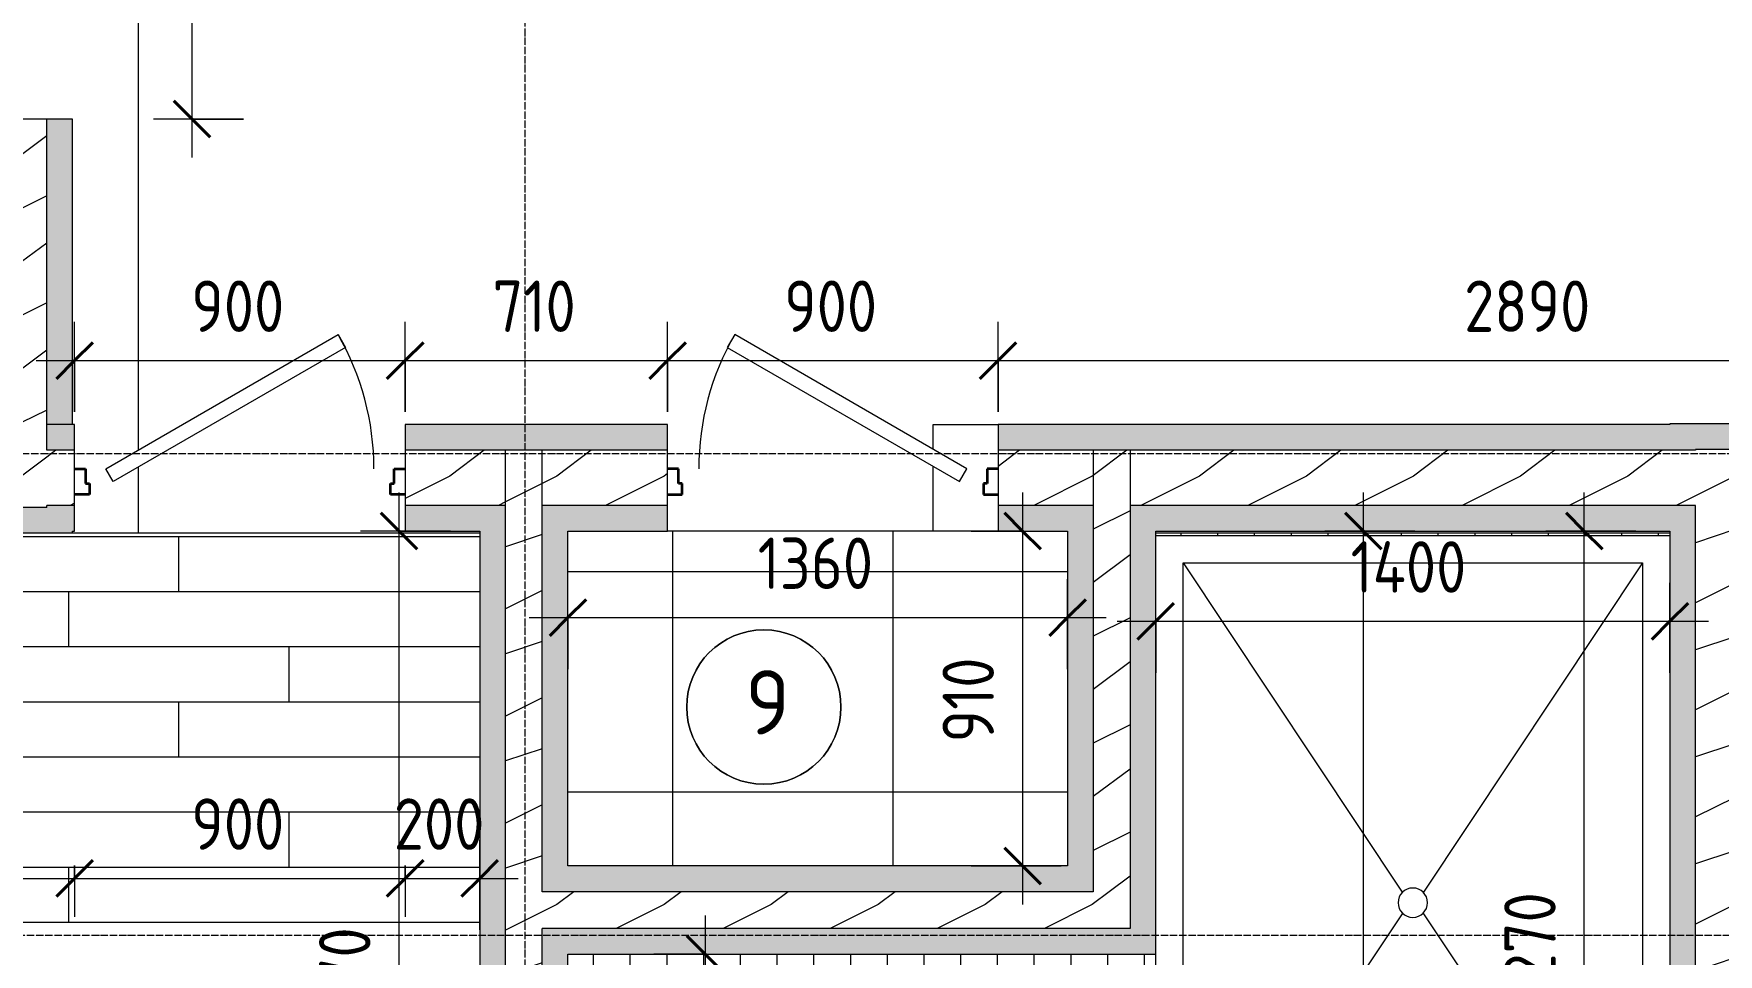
# Model space of a CAD drawing. Header units: millimetres. Extents: x -7275 to 18646, y -1042 to 16393.
# Drawn here: x 8780 to 13367, y 7941 to 10447 of the extents above; entities that cross this region are included whole.
import ezdxf

# ---------------------------------------------------------------- set-up
doc = ezdxf.new("R2010")
doc.units = ezdxf.units.MM
doc.linetypes.add('ADSK_Линия сетки', pattern=[25, 20, -2.5, 0, -2.5])
for name, color, linetype, lineweight in [('A-ANNO-DIMS', 211, 'Continuous', 9), ('A-ANNO-DIMS-70', 211, 'Continuous', 9), ('A-AREA-IDEN', 2, 'Continuous', 20), ('A-DETL-GENF', 92, 'Continuous', 20), ('A-DOOR', 31, 'Continuous', 9), ('A-DOOR-FRAM', 31, 'Continuous', 35), ('A-FLOR', 192, 'Continuous', 20), ('A-FLOR-PATT', 8, 'Continuous', 20), ('A-WALL', 113, 'Continuous', 20), ('A-WALL-PATT', 111, 'Continuous', 20), ('P-SANR-FIXT', 6, 'Continuous', 20), ('S-GRID', 1, 'Continuous', 9)]:
    doc.layers.add(name, color=color, linetype=linetype, lineweight=lineweight)
doc.styles.add('GOST Common_6', font='GOST_Common.ttf', dxfattribs={"width": 0.9, "height": 140})
doc.styles.add('GOST Common_7', font='GOST_Common.ttf', dxfattribs={"height": 175})
doc.dimstyles.new('BKN_Основной_2_0', dxfattribs={"dimscale": 304.8, "dimtxt": 140.800099, "dimasz": 0.324738, "dimexe": 0.344488, "dimexo": 0.688976, "dimgap": 0.114829, "dimtad": 1, "dimdec": 0, "dimrnd": 10, "dimdsep": 46, "dimtxsty": 'GOST Common_6', "dimblk1": 'OBLIQUE', "dimblk2": 'OBLIQUE', "dimsah": 1, "dimcen": 0.09, "dimdle": 0.344488, "dimazin": 0, "dimtfac": 1, "dimtdec": 4, "dimtix": 1, "dimtmove": 0, "dimatfit": 3, "dimfxl": 1, "dimtvp": 1, "dimtolj": 1, "dimtzin": 0, "dimlwd": 20, "dimlwe": 20, "dimarcsym": 2})
pattern_1 = [(216.87, (116.62, 291.55), (874.64896, 583.10156), [145.775, -1311.975]), (206.565, (291.55, 204.09), (-291.55, -291.5495), [325.963, -325.963]), (198.435, (291.55, 58.31), (-583.0994, -291.5502), [184.393, -737.57])]

# ---------------------------------------------------------------- blocks, each defined once
blk = doc.blocks.new('_Dr__BKN_Дверь_1ст_new - Д-2-1543234-План этажа')
at = {"layer": 'A-DETL-GENF'}
for p, q in [((-267.2, 390), (-287.2, 355.4)), ((365, 25), (-267.2, 390)), ((-287.2, 355.4), (345, -9.6)), ((345, -9.6), (365, 25))]:
    blk.add_line(p, q, dxfattribs=at)
blk.add_arc((365, 25), 730, 150, 180, dxfattribs=at)
at = {"layer": 'A-DOOR-FRAM'}
for p, q in [((-420, 25), (-450, 25)), ((-420, -15), (-420, 25)), ((420, 25), (420, -15)), ((450, 25), (420, 25)), ((-450, -45), (-410, -45)), ((-410, -15), (-420, -15)), ((-410, -45), (-410, -15)), ((420, -15), (410, -15)), ((410, -15), (410, -45)), ((410, -45), (450, -45))]:
    blk.add_line(p, q, dxfattribs=at)
blk = doc.blocks.new('_Dr__BKN_Дверь_1ст_new - Д-1-1543235-План этажа')
at = {"layer": 'A-DETL-GENF'}
for p, q in [((-287.2, -355.4), (345, 9.6)), ((345, 9.6), (365, -25)), ((365, -25), (-267.2, -390)), ((-267.2, -390), (-287.2, -355.4))]:
    blk.add_line(p, q, dxfattribs=at)
blk.add_arc((365, -25), 730, 180, 210, dxfattribs=at)
at = {"layer": 'A-DOOR-FRAM'}
for p, q in [((-450, 45), (-410, 45)), ((-420, 15), (-420, -25)), ((-410, 15), (-420, 15)), ((-410, 45), (-410, 15)), ((410, 45), (450, 45)), ((410, 15), (410, 45)), ((420, 15), (410, 15)), ((420, -25), (420, 15)), ((-420, -25), (-450, -25)), ((450, -25), (420, -25))]:
    blk.add_line(p, q, dxfattribs=at)
blk = doc.blocks.new('Душевая кабинка-2D - Душевая кабинка-2D-357555-План этажа')
at = {"layer": 'P-SANR-FIXT'}
for p, q in [((0, 2000), (1400, 2000)), ((75, 1925), (671.1, 1028.9)), ((75, 75), (75, 1925)), ((75, 1925), (1325, 1925)), ((1325, 1925), (728.9, 1028.9)), ((1325, 1925), (1325, 75)), ((672.4, 972.4), (75, 75)), ((727.6, 972.4), (1325, 75)), ((0, 0), (0, 860)), ((1325, 75), (75, 75)), ((1400, 0), (0, 0))]:
    blk.add_line(p, q, dxfattribs=at)
for start, end in [(360, 180), (180, 360)]:
    blk.add_arc((700, 1000), 40, start, end, dxfattribs=at)
blk = doc.blocks.new('DIMBLOCK25-План этажа')
at = {"layer": 'A-ANNO-DIMS-70', "lineweight": 20}
for p, q in [((10608.2, 8046.1), (10608.2, 5543.6)), ((10468.1, 7941.1), (10713.2, 7941.1)), ((10608.2, 7941.1), (10468.1, 7941.1)), ((10468.1, 5648.6), (10713.2, 5648.6)), ((10608.2, 5648.6), (10468.1, 5648.6))]:
    blk.add_line(p, q, dxfattribs=at)
at = {"layer": 'A-ANNO-DIMS-70', "lineweight": 40}
for p, q in [((10608.2, 7941.1), (10558.7, 7990.6)), ((10608.2, 7941.1), (10657.6, 7891.6)), ((10608.2, 5648.6), (10558.7, 5698.1)), ((10608.2, 5648.6), (10657.6, 5599.1))]:
    blk.add_line(p, q, dxfattribs=at)
at = {"layer": 'A-ANNO-DIMS-70', "color": 0, "lineweight": 20, "insert": (10390.2, 6618.2), "char_height": 140, "width": 423.832, "attachment_point": 1, "rotation": 90, "line_spacing_factor": 1.022761, "style": 'GOST Common_6'}
blk.add_mtext('2290', dxfattribs=at)
blk = doc.blocks.new('_Oblique')
at = {"color": 0, "linetype": 'ByBlock', "lineweight": -2}
blk.add_line((-0.5, -0.5), (0.5, 0.5), dxfattribs=at)
blk = doc.blocks.new('DIMBLOCK26-План этажа')
at = {"layer": 'A-ANNO-DIMS-70', "lineweight": 20}
for p, q in [((11472.6, 9197.8), (11472.6, 8076.1)), ((11332.5, 9092.8), (11577.6, 9092.8)), ((11472.6, 9092.8), (11332.5, 9092.8)), ((11332.5, 8181.1), (11577.6, 8181.1)), ((11472.6, 8181.1), (11332.5, 8181.1))]:
    blk.add_line(p, q, dxfattribs=at)
at = {"layer": 'A-ANNO-DIMS-70', "lineweight": 40}
for p, q in [((11472.6, 9092.8), (11423.1, 9142.3)), ((11472.6, 9092.8), (11522, 9043.3)), ((11472.6, 8181.1), (11423.1, 8230.6)), ((11472.6, 8181.1), (11522, 8131.6))]:
    blk.add_line(p, q, dxfattribs=at)
at = {"layer": 'A-ANNO-DIMS-70', "color": 0, "lineweight": 20, "insert": (11254.6, 8517.6), "char_height": 140, "width": 286.373, "attachment_point": 1, "rotation": 90, "line_spacing_factor": 1.022761, "style": 'GOST Common_6'}
blk.add_mtext('910', dxfattribs=at)
blk = doc.blocks.new('DIMBLOCK39-План этажа')
at = {"layer": 'A-ANNO-DIMS-70', "lineweight": 20}
for p, q in [((8268.4, 8864.7), (8268.4, 8042.2)), ((8268.4, 8147.2), (8268.4, 8864.7)), ((8891.4, 8182.8), (8891.4, 8042.2)), ((8891.4, 8147.2), (8891.4, 8182.8)), ((8268.4, 8147.2), (8891.4, 8147.2))]:
    blk.add_line(p, q, dxfattribs=at)
at = {"layer": 'A-ANNO-DIMS-70', "lineweight": 40}
for p, q in [((8268.4, 8147.2), (8317.9, 8196.7)), ((8891.4, 8147.2), (8940.9, 8196.7)), ((8268.4, 8147.2), (8218.9, 8097.7)), ((8891.4, 8147.2), (8841.9, 8097.7))]:
    blk.add_line(p, q, dxfattribs=at)
at = {"layer": 'A-ANNO-DIMS-70', "color": 0, "lineweight": 20, "insert": (8447.4, 8365.2), "char_height": 140, "width": 317.874, "attachment_point": 1, "line_spacing_factor": 1.022761, "style": 'GOST Common_6'}
blk.add_mtext('620', dxfattribs=at)
blk = doc.blocks.new('DIMBLOCK40-План этажа')
at = {"layer": 'A-ANNO-DIMS-70', "lineweight": 40}
for p, q in [((8891.4, 8147.2), (8940.9, 8196.7)), ((9791.4, 8147.2), (9840.9, 8196.7)), ((8891.4, 8147.2), (8841.9, 8097.7)), ((9791.4, 8147.2), (9741.9, 8097.7))]:
    blk.add_line(p, q, dxfattribs=at)
at = {"layer": 'A-ANNO-DIMS-70', "lineweight": 20}
for p, q in [((8891.4, 8182.8), (8891.4, 8042.2)), ((8891.4, 8147.2), (8891.4, 8182.8)), ((9791.4, 8182.8), (9791.4, 8042.2)), ((9791.4, 8147.2), (9791.4, 8182.8)), ((8891.4, 8147.2), (9791.4, 8147.2))]:
    blk.add_line(p, q, dxfattribs=at)
at = {"layer": 'A-ANNO-DIMS-70', "color": 0, "lineweight": 20, "insert": (9208.9, 8365.2), "char_height": 140, "width": 317.874, "attachment_point": 1, "line_spacing_factor": 1.022761, "style": 'GOST Common_6'}
blk.add_mtext('900', dxfattribs=at)
blk = doc.blocks.new('DIMBLOCK41-План этажа')
at = {"layer": 'A-ANNO-DIMS-70', "lineweight": 20}
for p, q in [((9994.4, 8007.2), (9994.4, 8252.2)), ((9791.4, 8182.8), (9791.4, 8042.2)), ((9791.4, 8147.2), (9791.4, 8182.8)), ((9791.4, 8147.2), (10099.4, 8147.2)), ((9994.4, 8147.2), (9994.4, 8007.2))]:
    blk.add_line(p, q, dxfattribs=at)
at = {"layer": 'A-ANNO-DIMS-70', "lineweight": 40}
for p, q in [((9791.4, 8147.2), (9840.9, 8196.7)), ((9994.4, 8147.2), (10043.9, 8196.7)), ((9791.4, 8147.2), (9741.9, 8097.7)), ((9994.4, 8147.2), (9944.9, 8097.7))]:
    blk.add_line(p, q, dxfattribs=at)
at = {"layer": 'A-ANNO-DIMS-70', "color": 0, "lineweight": 20, "insert": (9760.4, 8365.2), "char_height": 140, "width": 317.874, "attachment_point": 1, "line_spacing_factor": 1.022761, "style": 'GOST Common_6'}
blk.add_mtext('200', dxfattribs=at)
blk = doc.blocks.new('DIMBLOCK42-План этажа')
at = {"layer": 'A-ANNO-DIMS-70', "lineweight": 20}
for p, q in [((10234.4, 8717.2), (10234.4, 8962.2)), ((11595.1, 8717.2), (11595.1, 8962.2)), ((10129.4, 8857.2), (11700.1, 8857.2)), ((10234.4, 8857.2), (10234.4, 8717.2)), ((11595.1, 8857.2), (11595.1, 8717.2))]:
    blk.add_line(p, q, dxfattribs=at)
at = {"layer": 'A-ANNO-DIMS-70', "lineweight": 40}
for p, q in [((10234.4, 8857.2), (10283.9, 8906.7)), ((11595.1, 8857.2), (11644.6, 8906.7)), ((10234.4, 8857.2), (10184.9, 8807.7)), ((11595.1, 8857.2), (11545.6, 8807.7))]:
    blk.add_line(p, q, dxfattribs=at)
at = {"layer": 'A-ANNO-DIMS-70', "color": 0, "lineweight": 20, "insert": (10751.3, 9075.2), "char_height": 140, "width": 392.331, "attachment_point": 1, "line_spacing_factor": 1.022761, "style": 'GOST Common_6'}
blk.add_mtext('1360', dxfattribs=at)
blk = doc.blocks.new('DIMBLOCK43-План этажа')
at = {"layer": 'A-ANNO-DIMS-70', "lineweight": 20}
for p, q in [((12400.4, 5543.6), (12400.4, 9197.8)), ((12540.4, 9092.8), (12295.4, 9092.8)), ((12400.4, 9092.8), (12540.4, 9092.8)), ((12540.4, 5648.6), (12295.4, 5648.6)), ((12400.4, 5648.6), (12540.4, 5648.6))]:
    blk.add_line(p, q, dxfattribs=at)
at = {"layer": 'A-ANNO-DIMS-70', "lineweight": 40}
for p, q in [((12400.4, 9092.8), (12350.9, 9142.3)), ((12400.4, 9092.8), (12449.8, 9043.3)), ((12400.4, 5648.6), (12350.9, 5698.1)), ((12400.4, 5648.6), (12449.8, 5599.1))]:
    blk.add_line(p, q, dxfattribs=at)
at = {"layer": 'A-ANNO-DIMS-70', "color": 0, "lineweight": 20, "insert": (12182.4, 7182.2), "char_height": 140, "width": 452.469, "attachment_point": 1, "rotation": 90, "line_spacing_factor": 1.022761, "style": 'GOST Common_6'}
blk.add_mtext('3440', dxfattribs=at)
blk = doc.blocks.new('DIMBLOCK53-План этажа')
at = {"layer": 'A-ANNO-DIMS-70', "lineweight": 20}
for p, q in [((11835.1, 8707.2), (11835.1, 8952.2)), ((13235.1, 8707.2), (13235.1, 8952.2)), ((11730.1, 8847.2), (13340.1, 8847.2)), ((11835.1, 8847.2), (11835.1, 8707.2)), ((13235.1, 8847.2), (13235.1, 8707.2))]:
    blk.add_line(p, q, dxfattribs=at)
at = {"layer": 'A-ANNO-DIMS-70', "lineweight": 40}
for p, q in [((11835.1, 8847.2), (11884.6, 8896.7)), ((13235.1, 8847.2), (13284.6, 8896.7)), ((11835.1, 8847.2), (11785.6, 8797.7)), ((13235.1, 8847.2), (13185.6, 8797.7))]:
    blk.add_line(p, q, dxfattribs=at)
at = {"layer": 'A-ANNO-DIMS-70', "color": 0, "lineweight": 20, "insert": (12365.6, 9065.2), "char_height": 140, "width": 406.65, "attachment_point": 1, "line_spacing_factor": 1.022761, "style": 'GOST Common_6'}
blk.add_mtext('1400', dxfattribs=at)
blk = doc.blocks.new('DIMBLOCK54-План этажа')
at = {"layer": 'A-ANNO-DIMS-70', "lineweight": 40}
for p, q in [((9211.2, 11114.8), (9161.7, 11164.3)), ((9211.2, 11114.8), (9260.7, 11065.3)), ((9211.2, 10214.8), (9161.7, 10264.3)), ((9211.2, 10214.8), (9260.7, 10165.3))]:
    blk.add_line(p, q, dxfattribs=at)
at = {"layer": 'A-ANNO-DIMS-70', "lineweight": 20}
for p, q in [((9351.2, 11114.8), (9106.2, 11114.8)), ((9211.2, 10109.8), (9211.2, 11114.8)), ((9211.2, 11114.8), (9351.2, 11114.8)), ((9351.2, 10214.8), (9106.2, 10214.8)), ((9211.2, 10214.8), (9351.2, 10214.8))]:
    blk.add_line(p, q, dxfattribs=at)
at = {"layer": 'A-ANNO-DIMS-70', "color": 0, "lineweight": 20, "insert": (8993.2, 10532.3), "char_height": 140, "width": 317.874, "attachment_point": 1, "rotation": 90, "line_spacing_factor": 1.022761, "style": 'GOST Common_6'}
blk.add_mtext('900', dxfattribs=at)
blk = doc.blocks.new('DIMBLOCK62-План этажа')
at = {"layer": 'A-ANNO-DIMS-70', "lineweight": 20}
for p, q in [((9774.8, 6622.8), (9774.8, 9197.8)), ((9914.8, 9092.8), (9669.8, 9092.8)), ((9774.8, 9092.8), (9914.8, 9092.8)), ((9914.8, 6622.8), (9669.8, 6622.8)), ((9774.8, 6622.8), (9914.8, 6622.8))]:
    blk.add_line(p, q, dxfattribs=at)
at = {"layer": 'A-ANNO-DIMS-70', "lineweight": 40}
for p, q in [((9774.8, 9092.8), (9725.3, 9142.3)), ((9774.8, 9092.8), (9824.3, 9043.3)), ((9774.8, 6622.8), (9725.3, 6672.3)), ((9774.8, 6622.8), (9824.3, 6573.3))]:
    blk.add_line(p, q, dxfattribs=at)
at = {"layer": 'A-ANNO-DIMS-70', "color": 0, "lineweight": 20, "insert": (9556.8, 7675.2), "char_height": 140, "width": 438.151, "attachment_point": 1, "rotation": 90, "line_spacing_factor": 1.022761, "style": 'GOST Common_6'}
blk.add_mtext('2470', dxfattribs=at)
blk = doc.blocks.new('DIMBLOCK65-План этажа')
at = {"layer": 'A-ANNO-DIMS-70', "lineweight": 20}
for p, q in [((13002, 6818.6), (13002, 9197.8)), ((13142, 9092.8), (12897, 9092.8)), ((13002, 9092.8), (13142, 9092.8)), ((13025.1, 6818.6), (12897, 6818.6)), ((13002, 6818.6), (13025.1, 6818.6))]:
    blk.add_line(p, q, dxfattribs=at)
at = {"layer": 'A-ANNO-DIMS-70', "lineweight": 40}
for p, q in [((13002, 9092.8), (12952.5, 9142.3)), ((13002, 9092.8), (13051.5, 9043.3)), ((13002, 6818.6), (12952.5, 6868.1)), ((13002, 6818.6), (13051.5, 6769.1))]:
    blk.add_line(p, q, dxfattribs=at)
at = {"layer": 'A-ANNO-DIMS-70', "color": 0, "lineweight": 20, "insert": (12784.1, 7779.1), "char_height": 140, "width": 423.832, "attachment_point": 1, "rotation": 90, "line_spacing_factor": 1.022761, "style": 'GOST Common_6'}
blk.add_mtext('2270', dxfattribs=at)
blk = doc.blocks.new('DIMBLOCK82-План этажа')
at = {"layer": 'A-ANNO-DIMS-70', "lineweight": 20}
for p, q in [((8891.4, 9417.2), (8891.4, 9662.2)), ((9791.4, 9417.2), (9791.4, 9662.2)), ((8786.4, 9557.2), (9791.4, 9557.2)), ((8891.4, 9557.2), (8891.4, 9417.2)), ((9791.4, 9557.2), (9791.4, 9417.2))]:
    blk.add_line(p, q, dxfattribs=at)
at = {"layer": 'A-ANNO-DIMS-70', "lineweight": 40}
for p, q in [((8891.4, 9557.2), (8940.9, 9606.7)), ((9791.4, 9557.2), (9840.9, 9606.7)), ((8891.4, 9557.2), (8841.9, 9507.7)), ((9791.4, 9557.2), (9741.9, 9507.7))]:
    blk.add_line(p, q, dxfattribs=at)
at = {"layer": 'A-ANNO-DIMS-70', "color": 0, "lineweight": 20, "insert": (9208.9, 9775.2), "char_height": 140, "width": 317.874, "attachment_point": 1, "line_spacing_factor": 1.022761, "style": 'GOST Common_6'}
blk.add_mtext('900', dxfattribs=at)
blk = doc.blocks.new('DIMBLOCK83-План этажа')
at = {"layer": 'A-ANNO-DIMS-70', "lineweight": 20}
for p, q in [((9791.4, 9417.2), (9791.4, 9662.2)), ((10505.8, 9417.2), (10505.8, 9662.2)), ((9791.4, 9557.2), (10505.8, 9557.2)), ((9791.4, 9557.2), (9791.4, 9417.2)), ((10505.8, 9557.2), (10505.8, 9417.2))]:
    blk.add_line(p, q, dxfattribs=at)
at = {"layer": 'A-ANNO-DIMS-70', "lineweight": 40}
for p, q in [((9791.4, 9557.2), (9840.9, 9606.7)), ((10505.8, 9557.2), (10555.3, 9606.7)), ((9791.4, 9557.2), (9741.9, 9507.7)), ((10505.8, 9557.2), (10456.3, 9507.7))]:
    blk.add_line(p, q, dxfattribs=at)
at = {"layer": 'A-ANNO-DIMS-70', "color": 0, "lineweight": 20, "insert": (10029.2, 9775.2), "char_height": 140, "width": 286.373, "attachment_point": 1, "line_spacing_factor": 1.022761, "style": 'GOST Common_6'}
blk.add_mtext('710', dxfattribs=at)
blk = doc.blocks.new('DIMBLOCK84-План этажа')
at = {"layer": 'A-ANNO-DIMS-70', "lineweight": 20}
for p, q in [((10505.8, 9417.2), (10505.8, 9662.2)), ((11405.8, 9417.2), (11405.8, 9662.2)), ((10505.8, 9557.2), (11405.8, 9557.2)), ((10505.8, 9557.2), (10505.8, 9417.2)), ((11405.8, 9557.2), (11405.8, 9417.2))]:
    blk.add_line(p, q, dxfattribs=at)
at = {"layer": 'A-ANNO-DIMS-70', "lineweight": 40}
for p, q in [((10505.8, 9557.2), (10555.3, 9606.7)), ((11405.8, 9557.2), (11455.3, 9606.7)), ((10505.8, 9557.2), (10456.3, 9507.7)), ((11405.8, 9557.2), (11356.3, 9507.7))]:
    blk.add_line(p, q, dxfattribs=at)
at = {"layer": 'A-ANNO-DIMS-70', "color": 0, "lineweight": 20, "insert": (10823.3, 9775.2), "char_height": 140, "width": 317.874, "attachment_point": 1, "line_spacing_factor": 1.022761, "style": 'GOST Common_6'}
blk.add_mtext('900', dxfattribs=at)
blk = doc.blocks.new('DIMBLOCK85-План этажа')
at = {"layer": 'A-ANNO-DIMS-70', "lineweight": 20}
for p, q in [((11405.8, 9417.2), (11405.8, 9662.2)), ((14297.1, 9594.8), (14297.1, 9452.2)), ((14297.1, 9557.2), (14297.1, 9594.8)), ((11405.8, 9557.2), (14297.1, 9557.2)), ((11405.8, 9557.2), (11405.8, 9417.2))]:
    blk.add_line(p, q, dxfattribs=at)
at = {"layer": 'A-ANNO-DIMS-70', "lineweight": 40}
for p, q in [((11405.8, 9557.2), (11455.3, 9606.7)), ((14297.1, 9557.2), (14346.6, 9606.7)), ((11405.8, 9557.2), (11356.3, 9507.7)), ((14297.1, 9557.2), (14247.6, 9507.7))]:
    blk.add_line(p, q, dxfattribs=at)
at = {"layer": 'A-ANNO-DIMS-70', "color": 0, "lineweight": 20, "insert": (12674.8, 9775.2), "char_height": 140, "width": 423.832, "attachment_point": 1, "line_spacing_factor": 1.022761, "style": 'GOST Common_6'}
blk.add_mtext('2890', dxfattribs=at)
blk = doc.blocks.new('M_pomeschenia - Номер-1006289-План этажа')
at = {"layer": 'A-AREA-IDEN'}
blk.add_circle((0, 0), 3, dxfattribs=at)
for start, end in [(360, 180), (180, 360)]:
    blk.add_arc((0, 0), 3, start, end, dxfattribs=at)

msp = doc.modelspace()

# ---------------------------------------------------------------- hatches: boundary and pattern name
at = {"layer": 'A-FLOR-PATT', "lineweight": 9}
h = msp.add_hatch(dxfattribs=at)
h.set_pattern_fill('FP_14', color=256, style=0, pattern_type=2)
h.set_pattern_definition([(180, (11574.16, -18971.95), (-2e-14, -150), []), (270, (11574.16, -18971.95), (300, -300), [150, -1050]), (270, (10974.16, -19121.95), (300, -300), [150, -1050])])
h.paths.add_polyline_path([(8192.3, 4997.8), (8206.7, 4997.8), (8206.7, 5012.8), (8196.9, 5012.8), (8196.9, 5597.8), (8214.3, 5597.8), (8214.3, 5592.8), (8799.4, 5592.8), (8799.4, 5611.8), (8794.4, 5611.8), (8794.4, 5612.8), (8800.4, 5612.8), (8800.4, 5582.8), (8214.3, 5582.8), (8214.3, 5577.8), (9994.4, 5577.8), (9994.4, 5582.8), (9405.9, 5582.8), (9405.9, 5612.8), (9411.9, 5612.8), (9411.9, 5611.8), (9406.9, 5611.8), (9406.9, 5592.8), (9994.4, 5592.8), (9994.4, 6015.6), (9749.4, 6440), (9784.1, 6460), (9994.4, 6095.6), (9994.4, 9086.8), (5968.4, 9086.8), (5968.4, 8982.8), (6730.4, 8982.8), (6730.4, 8536.7), (6847.8, 8536.7), (6881, 8528.1), (6888, 8519.6), (6890.4, 8499.7), (6898.6, 8499.7), (6898.6, 8452.3), (6916.5, 8448.9), (6953.3, 8436.2), (6961.3, 8412.3), (6977.6, 8445.5), (7025.8, 8447.1), (7025.8, 8258.4), (7044, 8258.4), (7044, 8182.2), (7025.8, 8182.2), (7025.8, 7993.5), (6977.6, 7995.1), (6961.3, 8028.3), (6952.8, 8004.2), (6916.5, 7991.7), (6898.6, 7988.3), (6898.6, 7940.9), (6890.4, 7940.9), (6888, 7921), (6881, 7912.5), (6870.9, 7909.4), (6847.8, 7903.8), (6730.4, 7903.8), (6730.4, 7457.8), (5968.4, 7457.8), (5968.4, 6382.6), (6178.8, 6747), (6213.4, 6727), (5968.4, 6302.6), (5968.4, 5938.9), (7854.9, 5938.9), (7854.9, 5603.9), (8170.9, 5603.9), (8170.9, 5622.4), (8191.1, 5622.4), (8191.1, 5621.4), (8186.1, 5621.4), (8186.1, 5607.4), (8192.3, 5607.4), (8192.3, 5002.4), (7854.9, 5002.4), (7854.9, 4997.8), (8174.9, 4997.8)])
h.paths.add_polyline_path([(9402.9, 5582.8), (8804.4, 5582.8), (8804.4, 5592.8), (9401.9, 5592.8), (9401.9, 5611.8), (9396.9, 5611.8), (9396.9, 5612.8), (9402.9, 5612.8), (9402.9, 5592.8)])
h.paths.add_polyline_path([(6847.8, 7977.9), (6847.8, 7978.7), (6841.6, 7977.9)])
h.paths.add_polyline_path([(6847.8, 8461.9), (6847.8, 8462.6), (6841.6, 8462.6)])
h = msp.add_hatch(dxfattribs=at)
h.set_pattern_fill('FP_13', color=256, style=0, pattern_type=2)
h.set_pattern_definition([(180, (-14395.59, -27250.43), (-1e-14, -100), []), (270, (-14395.59, -27250.43), (100, 6e-15), [])])
h.paths.add_polyline_path([(13195.1, 5648.6), (13235.1, 5648.6), (13235.1, 7081.1), (11835.1, 7081.1), (11835.1, 7941.1), (10234.4, 7941.1), (10234.4, 6622.8), (10198.4, 6622.8), (10198.4, 5722.8), (10234.4, 5722.8), (10234.4, 5648.6), (13038.4, 5648.6)])
h.paths.add_polyline_path([(12635.2, 5779.9), (12620.5, 5779.9), (12613.9, 5780.8), (12607.8, 5783.3), (12602.5, 5787.3), (12598.5, 5792.6), (12595.9, 5798.7), (12595.1, 5805.3), (12595.1, 6754.5), (12595.9, 6761.1), (12598.5, 6767.2), (12602.5, 6772.5), (12607.8, 6776.5), (12613.9, 6779), (12620.5, 6779.9), (13169.7, 6779.9), (13176.3, 6779), (13182.4, 6776.5), (13187.6, 6772.5), (13191.7, 6767.2), (13194.2, 6761.1), (13195.1, 6754.5), (13195.1, 5805.3), (13194.2, 5798.7), (13191.7, 5792.6), (13187.6, 5787.3), (13182.4, 5783.3), (13176.3, 5780.8), (13169.7, 5779.9), (13154.9, 5779.9)])
h.paths.add_polyline_path([(12635.2, 9081.1), (13235.1, 9081.1), (13235.1, 9086.8), (11835.1, 9086.8), (11835.1, 9081.1), (11842.1, 9081.1)])
h = msp.add_hatch(dxfattribs=at)
h.set_pattern_fill('FP_16', color=256, style=0, pattern_type=2)
h.set_pattern_definition([(270, (11719.75, 8382.8), (600, 4e-14), []), (0, (11719.75, 8382.8), (0, 600), [])])
h.paths.add_polyline_path([(11595.1, 8181.1), (11595.1, 9092.8), (10234.4, 9092.8), (10234.4, 8181.1), (10927.8, 8181.1)])
at = {"layer": 'A-WALL-PATT', "lineweight": 9}
h = msp.add_hatch(dxfattribs=at)
h.set_pattern_fill('FP_2', color=256, style=0, pattern_type=2)
h.set_pattern_definition(pattern_1)
h.paths.add_polyline_path([(8665.4, 9156.8), (8815.4, 9156.8), (8815.4, 10214.8), (8665.4, 10214.8), (8665.4, 9306.8)])
h.paths.add_polyline_path([(8665.4, 11114.8), (8815.4, 11114.8), (8815.4, 11544.8), (8665.4, 11544.8)])
h.paths.add_polyline_path([(8665.4, 14044.8), (8815.4, 14044.8), (8815.4, 15014.8), (8665.4, 15014.8), (8665.4, 14944.8)])
at = {"layer": 'A-WALL-PATT'}
h = msp.add_hatch(color=256, dxfattribs=at)
h.paths.add_polyline_path([(8815.4, 9086.8), (8885.4, 9086.8), (8885.4, 9162.8), (8815.4, 9162.8), (8815.4, 9156.8)])
h.paths.add_polyline_path([(8885.4, 9382.8), (8885.4, 10214.8), (8815.4, 10214.8), (8815.4, 9382.8)])
h.paths.add_polyline_path([(8885.4, 11114.8), (8885.4, 11544.8), (8815.4, 11544.8), (8815.4, 11114.8)])
h.paths.add_polyline_path([(8815.4, 14044.8), (8885.4, 14044.8), (8885.4, 14944.8), (8815.4, 14944.8)])
h = msp.add_hatch(color=256, dxfattribs=at)
h.paths.add_polyline_path([(13235.1, 9312.8), (13305.1, 9312.8), (13305.1, 9384.8), (13235.1, 9384.8), (13235.1, 9382.8), (11405.8, 9382.8), (11405.8, 9312.8), (13062.1, 9312.8)])
h.paths.add_polyline_path([(10505.8, 9312.8), (10505.8, 9382.8), (9791.4, 9382.8), (9791.4, 9312.8), (10164.4, 9312.8)])
h.paths.add_polyline_path([(8891.4, 9312.8), (8891.4, 9382.8), (8815.4, 9382.8), (8815.4, 9312.8), (8885.4, 9312.8)])
h = msp.add_hatch(color=256, dxfattribs=at)
h.paths.add_polyline_path([(16115.4, 9314.8), (16115.4, 9384.8), (15297.1, 9384.8), (15297.1, 9314.8), (16050, 9314.8)])
h.paths.add_polyline_path([(14297.1, 9314.8), (14297.1, 9384.8), (13305.1, 9384.8), (13305.1, 9314.8), (13488.9, 9314.8)])
at = {"layer": 'A-WALL-PATT', "lineweight": 9}
h = msp.add_hatch(dxfattribs=at)
h.set_pattern_fill('FP_2', color=256, style=0, pattern_type=2)
h.set_pattern_definition(pattern_1)
h.paths.add_polyline_path([(13062.1, 9162.8), (13305.1, 9162.8), (13305.1, 9312.8), (11765.1, 9312.8), (11765.1, 9162.8), (12635.2, 9162.8)])
h.paths.add_polyline_path([(11665.1, 9162.8), (11665.1, 9312.8), (11405.8, 9312.8), (11405.8, 9162.8)])
h.paths.add_polyline_path([(10164.4, 9162.8), (10505.8, 9162.8), (10505.8, 9312.8), (10164.4, 9312.8)])
h.paths.add_polyline_path([(10064.4, 9162.8), (10064.4, 9312.8), (9791.4, 9312.8), (9791.4, 9162.8)])
h.paths.add_polyline_path([(8891.4, 9162.8), (8891.4, 9312.8), (8815.4, 9312.8), (8815.4, 9162.8), (8885.4, 9162.8)])
h = msp.add_hatch(dxfattribs=at)
h.set_pattern_fill('FP_2', color=256, style=0, pattern_type=2)
h.set_pattern_definition(pattern_1)
h.paths.add_polyline_path([(10064.4, 1697.4), (10164.4, 1697.4), (10164.4, 3692.8), (10064.4, 3692.8), (10064.4, 1847.4)])
h.paths.add_polyline_path([(10164.4, 4592.8), (10164.4, 5722.8), (10064.4, 5722.8), (10064.4, 4592.8)])
h.paths.add_polyline_path([(10164.4, 6622.8), (10164.4, 9312.8), (10064.4, 9312.8), (10064.4, 6622.8)])
h = msp.add_hatch(dxfattribs=at)
h.set_pattern_fill('FP_2', color=256, style=0, pattern_type=2)
h.set_pattern_definition(pattern_1)
h.paths.add_polyline_path([(11765.1, 8111.1), (11765.1, 9312.8), (11665.1, 9312.8), (11665.1, 8111.1)])
h = msp.add_hatch(dxfattribs=at)
h.set_pattern_fill('FP_2', color=256, style=0, pattern_type=2)
h.set_pattern_definition(pattern_1)
h.paths.add_polyline_path([(16050, 9164.8), (16265.4, 9164.8), (16265.4, 9314.8), (15297.1, 9314.8), (15297.1, 9164.8)])
h.paths.add_polyline_path([(14297.1, 9164.8), (14297.1, 9314.8), (13305.1, 9314.8), (13305.1, 9164.8), (13488.9, 9164.8)])
at = {"layer": 'A-WALL-PATT'}
h = msp.add_hatch(color=256, dxfattribs=at)
h.paths.add_polyline_path([(8815.4, 9086.8), (8815.4, 9156.8), (8268.4, 9156.8), (8268.4, 9086.8), (8793.6, 9086.8)])
h.paths.add_polyline_path([(5898.4, 9086.8), (6268.4, 9086.8), (6268.4, 9156.8), (5898.4, 9156.8)])
h.paths.add_polyline_path([(5798.4, 9086.8), (5798.4, 9156.8), (5128.4, 9156.8), (5128.4, 9086.8), (5728.4, 9086.8)])
h.paths.add_polyline_path([(4098.3, 9086.8), (4228.4, 9086.8), (4228.4, 9156.8), (1740.3, 9156.8), (1740.3, 9086.8), (2939.3, 9086.8)])
h.paths.add_polyline_path([(43.2, 9086.8), (240.3, 9086.8), (240.3, 9156.8), (-1332.7, 9156.8), (-1332.7, 9086.8), (-42.7, 9086.8)])
h = msp.add_hatch(color=256, dxfattribs=at)
h.paths.add_polyline_path([(13235.1, 9092.8), (13235.1, 9162.8), (11765.1, 9162.8), (11765.1, 9092.8), (13062.1, 9092.8)])
h.paths.add_polyline_path([(11595.1, 9092.8), (11665.1, 9092.8), (11665.1, 9162.8), (11405.8, 9162.8), (11405.8, 9092.8)])
h.paths.add_polyline_path([(10505.8, 9092.8), (10505.8, 9162.8), (10164.4, 9162.8), (10164.4, 9092.8), (10234.4, 9092.8)])
h.paths.add_polyline_path([(9994.4, 9092.8), (10064.4, 9092.8), (10064.4, 9162.8), (9791.4, 9162.8), (9791.4, 9092.8)])
h.paths.add_polyline_path([(8885.4, 9092.8), (8891.4, 9092.8), (8891.4, 9162.8), (8885.4, 9162.8)])
h = msp.add_hatch(color=256, dxfattribs=at)
h.paths.add_polyline_path([(13305.1, 1917.4), (13305.1, 3617.4), (13235.1, 3617.4), (13235.1, 1917.4)])
h.paths.add_polyline_path([(13305.1, 4617.4), (13305.1, 5478.6), (13235.1, 5478.6), (13235.1, 4617.4)])
h.paths.add_polyline_path([(13305.1, 5578.6), (13305.1, 5818.6), (13235.1, 5818.6), (13235.1, 5578.6)])
h.paths.add_polyline_path([(13305.1, 6818.6), (13305.1, 9162.8), (13235.1, 9162.8), (13235.1, 6818.6)])
at = {"layer": 'A-WALL-PATT', "lineweight": 9}
h = msp.add_hatch(dxfattribs=at)
h.set_pattern_fill('FP_2', color=256, style=0, pattern_type=2)
h.set_pattern_definition(pattern_1)
h.paths.add_polyline_path([(13455.1, 1847.4), (13455.1, 3617.4), (13305.1, 3617.4), (13305.1, 1847.4)])
h.paths.add_polyline_path([(13305.1, 4617.4), (13455.1, 4617.4), (13455.1, 5478.6), (13305.1, 5478.6), (13305.1, 5450.8)])
h.paths.add_polyline_path([(13455.1, 5578.6), (13455.1, 5818.6), (13305.1, 5818.6), (13305.1, 5578.6)])
h.paths.add_polyline_path([(13455.1, 6818.6), (13455.1, 9164.8), (13305.1, 9164.8), (13305.1, 6818.6)])
at = {"layer": 'A-WALL-PATT'}
h = msp.add_hatch(color=256, dxfattribs=at)
h.paths.add_polyline_path([(10064.4, 1917.4), (10064.4, 3692.8), (9994.4, 3692.8), (9994.4, 1917.4)])
h.paths.add_polyline_path([(9994.4, 4592.8), (10064.4, 4592.8), (10064.4, 4827.8), (9994.4, 4827.8), (9994.4, 4757.8)])
h.paths.add_polyline_path([(10004.4, 4927.8), (10064.4, 4927.8), (10064.4, 5722.8), (9994.4, 5722.8), (9994.4, 5592.8), (9999.4, 5592.8), (9999.4, 5582.8), (9994.4, 5582.8), (9994.4, 5577.8), (10004.4, 5577.8), (10004.4, 4992.8), (9994.4, 4992.8), (9994.4, 4927.8)])
h.paths.add_polyline_path([(9994.4, 6622.8), (10064.4, 6622.8), (10064.4, 9092.8), (9994.4, 9092.8), (9994.4, 7779.3)])
h = msp.add_hatch(color=256, dxfattribs=at)
h.paths.add_polyline_path([(10164.4, 1917.4), (10220, 1917.4), (10220, 1927.2), (10234.4, 1927.2), (10234.4, 2498.7), (10220, 2498.7), (10220, 2522.2), (10234.4, 2522.2), (10234.4, 3112.2), (10220, 3112.2), (10220, 3122.2), (10234.4, 3122.3), (10234.4, 3692.8), (10164.4, 3692.8), (10164.4, 1958.1)])
h.paths.add_polyline_path([(10164.4, 4592.8), (10234.4, 4592.8), (10234.4, 5478.6), (10164.4, 5478.6), (10164.4, 5450.8)])
h.paths.add_polyline_path([(10164.4, 5578.6), (10234.4, 5578.6), (10234.4, 5722.8), (10164.4, 5722.8)])
h.paths.add_polyline_path([(10234.4, 6622.8), (10234.4, 8011.1), (10164.4, 8011.1), (10164.4, 6622.8)])
h.paths.add_polyline_path([(10234.4, 8111.1), (10234.4, 9092.8), (10164.4, 9092.8), (10164.4, 8111.1)])
for points in [[(11665.1, 8181.1), (11665.1, 9092.8), (11595.1, 9092.8), (11595.1, 8181.1)], [(11781.5, 8011.1), (11835.1, 8011.1), (11835.1, 9092.8), (11765.1, 9092.8), (11765.1, 8011.1)], [(11665.1, 8111.1), (11665.1, 8181.1), (10234.4, 8181.1), (10234.4, 8111.1), (10927.8, 8111.1)], [(11835.1, 7941.1), (11835.1, 8011.1), (10234.4, 8011.1), (10234.4, 7941.1), (11781.5, 7941.1)]]:
    msp.add_hatch(color=256, dxfattribs=at).paths.add_polyline_path(points)
at = {"layer": 'A-WALL-PATT', "lineweight": 9}
h = msp.add_hatch(dxfattribs=at)
h.set_pattern_fill('FP_2', color=256, style=0, pattern_type=2)
h.set_pattern_definition(pattern_1)
h.paths.add_polyline_path([(11765.1, 8011.1), (11765.1, 8111.1), (10164.4, 8111.1), (10164.4, 8011.1), (10927.8, 8011.1)])

# ---------------------------------------------------------------- linework, layer by layer
at = {"layer": 'A-FLOR'}
for p, q in [((9064.4, 14944.8), (9064.4, 9313.6)), ((11228.8, 9315.9), (11228.8, 9382.8)), ((11228.8, 9382.8), (11405.8, 9382.8)), ((9064.4, 9267.4), (9064.4, 9086.8)), ((11228.8, 9092.8), (11228.8, 9269.7)), ((9994.4, 9086.8), (8885.4, 9086.8)), ((11405.8, 9092.8), (10505.8, 9092.8)), ((11405.8, 9092.8), (11228.8, 9092.8)), ((13235.1, 9086.8), (11835.1, 9086.8))]:
    msp.add_line(p, q, dxfattribs=at)
at = {"layer": 'A-WALL'}
for p, q in [((8885.4, 10214.8), (8583.4, 10214.8)), ((8815.4, 9312.8), (8815.4, 10214.8)), ((8885.4, 9382.8), (8885.4, 10214.8)), ((8891.4, 9382.8), (8815.4, 9382.8)), ((8891.4, 9092.8), (8891.4, 9382.8)), ((10505.8, 9382.8), (9791.4, 9382.8)), ((9791.4, 9382.8), (9791.4, 9092.8)), ((10505.8, 9092.8), (10505.8, 9382.8)), ((13235.1, 9382.8), (11405.8, 9382.8)), ((11405.8, 9382.8), (11405.8, 9092.8)), ((16045.4, 9384.8), (13235.1, 9384.8)), ((13235.1, 9384.8), (13235.1, 9382.8)), ((8891.4, 9312.8), (8815.4, 9312.8)), ((10505.8, 9312.8), (9791.4, 9312.8)), ((10064.4, 6622.8), (10064.4, 9312.8)), ((10164.4, 8111.1), (10164.4, 9312.8)), ((13305.1, 9312.8), (11405.8, 9312.8)), ((11665.1, 9312.8), (11665.1, 8111.1)), ((11765.1, 9312.8), (11765.1, 8011.1)), ((13305.1, 9314.8), (13305.1, 9312.8)), ((14297.1, 9314.8), (13305.1, 9314.8)), ((8815.4, 9156.8), (8268.4, 9156.8)), ((8891.4, 9162.8), (8815.4, 9162.8)), ((8815.4, 9156.8), (8815.4, 9162.8)), ((10064.4, 9162.8), (9791.4, 9162.8)), ((10505.8, 9162.8), (10164.4, 9162.8)), ((11665.1, 9162.8), (11405.8, 9162.8)), ((13305.1, 9162.8), (11765.1, 9162.8)), ((13305.1, 6818.6), (13305.1, 9162.8)), ((8885.4, 9086.8), (5968.4, 9086.8)), ((8885.4, 9092.8), (8891.4, 9092.8)), ((8885.4, 9086.8), (8885.4, 9092.8)), ((9791.4, 9092.8), (9994.4, 9092.8)), ((9994.4, 9092.8), (9994.4, 6622.8)), ((10234.4, 8181.1), (10234.4, 9092.8)), ((10234.4, 9092.8), (10505.8, 9092.8)), ((11405.8, 9092.8), (11595.1, 9092.8)), ((11595.1, 9092.8), (11595.1, 8181.1)), ((11835.1, 9092.8), (13235.1, 9092.8)), ((11835.1, 7941.1), (11835.1, 9092.8)), ((13235.1, 9092.8), (13235.1, 5648.6)), ((11595.1, 8181.1), (10234.4, 8181.1)), ((11665.1, 8111.1), (10164.4, 8111.1)), ((10164.4, 6622.8), (10164.4, 8011.1)), ((11765.1, 8011.1), (10164.4, 8011.1)), ((10234.4, 6622.8), (10234.4, 7941.1)), ((10234.4, 7941.1), (11835.1, 7941.1))]:
    msp.add_line(p, q, dxfattribs=at)
at = {"layer": 'S-GRID', "linetype": 'ADSK_Линия сетки'}
for p, q in [((10118.4, -451.8), (10118.4, 10676.7)), ((13938.5, 9302.8), (-5175.8, 9302.8)), ((14002.1, 7992.1), (-5175.8, 7992.1))]:
    msp.add_line(p, q, dxfattribs=at)

# ---------------------------------------------------------------- block references
at = {"layer": 'A-AREA-IDEN', "xscale": 69.99999999999997, "yscale": 69.99999999999997, "zscale": 69.99999999999997}
msp.add_blockref('M_pomeschenia - Номер-1006289-План этажа', (10768, 8613.8), dxfattribs=at)
at = {"layer": 'A-DOOR', "rotation": 180}
msp.add_blockref('_Dr__BKN_Дверь_1ст_new - Д-1-1543235-План этажа', (9341.4, 9237.8), dxfattribs=at)
at = {"layer": 'A-DOOR'}
msp.add_blockref('_Dr__BKN_Дверь_1ст_new - Д-2-1543234-План этажа', (10955.8, 9237.8), dxfattribs=at)
at = {"layer": 'P-SANR-FIXT'}
msp.add_blockref('Душевая кабинка-2D - Душевая кабинка-2D-357555-План этажа', (11835.1, 7081.1), dxfattribs=at)

# ---------------------------------------------------------------- texts
at = {"layer": 'A-AREA-IDEN', "lineweight": 9, "insert": (10717.2, 8714.2), "char_height": 175, "width": 151.519, "attachment_point": 1, "style": 'GOST Common_7'}
msp.add_mtext('9', dxfattribs=at)

# ---------------------------------------------------------------- dimensions: what is measured, and where the dimension line sits
at = {"layer": 'A-ANNO-DIMS', "lineweight": 20}
for base, p1, p2, override, picture, middle in [((9211.2, 11114.8), (9141.2, 10214.8), (9141.2, 11114.8), {"dimpost": '<>', "dimfxl": 900}, 'DIMBLOCK54-План этажа', (9106.2, 10664.8)), ((9774.8, 9092.8), (9704.8, 6622.8), (9704.8, 9092.8), {"dimpost": '<>', "dimfxl": 2470.025254}, 'DIMBLOCK62-План этажа', (9669.8, 7857.8)), ((11472.6, 8181.1), (11542.5, 9092.8), (11542.5, 8181.1), {"dimpost": '<>', "dimfxl": 911.709763}, 'DIMBLOCK26-План этажа', (11367.6, 8636.9)), ((12400.4, 9092.8), (12330.4, 5648.6), (12330.4, 9092.8), {"dimpost": '<>', "dimfxl": 3444.178719}, 'DIMBLOCK43-План этажа', (12295.4, 7370.7)), ((13002, 9092.8), (13235.1, 6818.6), (12932, 9092.8), {"dimpost": '<>', "dimfxl": 2294.280289}, 'DIMBLOCK65-План этажа', (12897, 7955.7)), ((10608.1543, 5648.6074), (10678.1437, 7941.0764), (10678.1437, 5648.6074), {"dimpost": '<>', "dimfxl": 2292.468956}, 'DIMBLOCK25-План этажа', (10503.1543, 6794.8419))]:
    dim = msp.add_linear_dim(base=base, p1=p1, p2=p2, angle=90, dimstyle='BKN_Основной_2_0', override=override, dxfattribs=at)
    dim.commit()
    dim.dimension.update_dxf_attribs({"geometry": picture, "text_midpoint": middle})
for base, p1, p2, override, picture, middle in [((9791.4, 9557.2), (8891.4, 9627.2), (9791.4, 9627.2), {"dimpost": '<>', "dimfxl": 900}, 'DIMBLOCK82-План этажа', (9341.4, 9662.2)), ((10505.8, 9557.2), (9791.4, 9627.2), (10505.8, 9627.2), {"dimpost": '<>', "dimfxl": 714.392411}, 'DIMBLOCK83-План этажа', (10148.6, 9662.2)), ((11405.8, 9557.2), (10505.8, 9627.2), (11405.8, 9627.2), {"dimpost": '<>', "dimfxl": 900}, 'DIMBLOCK84-План этажа', (10955.8, 9662.2)), ((14297.1, 9557.2), (11405.8, 9627.2), (14297.1, 9384.8), {"dimpost": '<>', "dimfxl": 2901.463664}, 'DIMBLOCK85-План этажа', (12851.4, 9662.2)), ((8891.4, 8147.2), (8268.4, 9074.7), (8891.4, 8392.8), {"dimpost": '<>', "dimfxl": 923.655824}, 'DIMBLOCK39-План этажа', (8579.9, 8252.2)), ((11595.1, 8857.2), (10234.4, 8927.2), (11595.1, 8927.2), {"dimpost": '<>', "dimfxl": 1360.666456}, 'DIMBLOCK42-План этажа', (10914.7, 8962.2)), ((13235.1, 8847.2), (11835.1, 8917.2), (13235.1, 8917.2), {"dimpost": '<>', "dimfxl": 1400}, 'DIMBLOCK53-План этажа', (12535.1, 8952.2)), ((9791.4, 8147.2), (8891.4, 8392.8), (9791.4, 8392.8), {"dimpost": '<>', "dimfxl": 900}, 'DIMBLOCK40-План этажа', (9341.4, 8252.2)), ((9994.4, 8147.2), (9791.4, 8392.8), (9994.4, 8217.2), {"dimpost": '<>', "dimfxl": 268.443294}, 'DIMBLOCK41-План этажа', (9892.9, 8252.2))]:
    dim = msp.add_linear_dim(base=base, p1=p1, p2=p2, dimstyle='BKN_Основной_2_0', override=override, dxfattribs=at)
    dim.commit()
    dim.dimension.update_dxf_attribs({"geometry": picture, "text_midpoint": middle})

doc.saveas('drawing.dxf')
